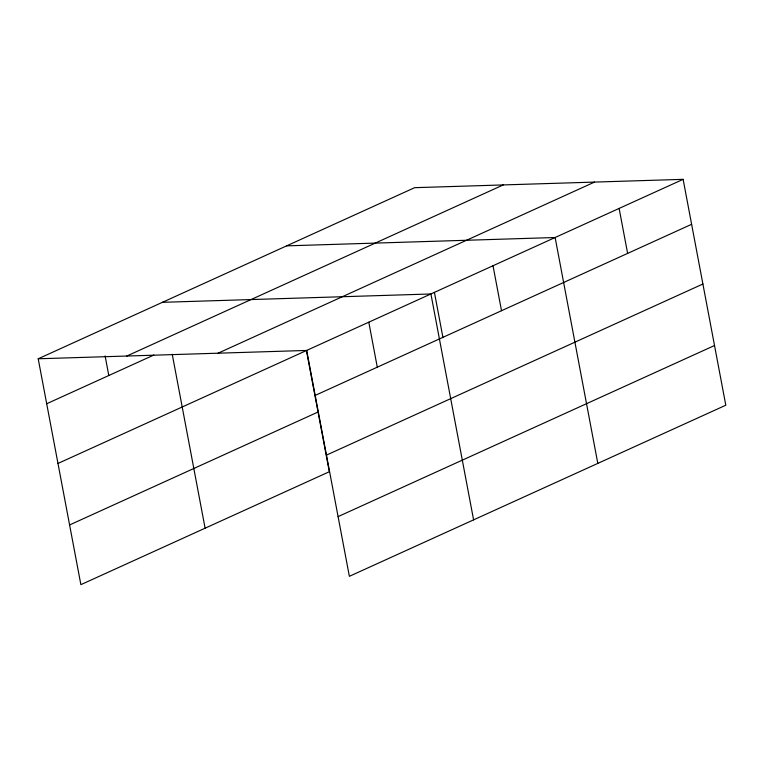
<?xml version="1.0" encoding="UTF-8"?>
<svg xmlns="http://www.w3.org/2000/svg" width="764" height="764" viewBox="0 0 764 764"><rect width="100%" height="100%" fill="white"/><g stroke="black" fill="none" stroke-linecap="round" stroke-linejoin="round"><path stroke-width="1.15" d="M38.2 358.784L414.632 187.677L683.121 179.339L725.8 405.216L349.368 576.323L306.689 350.447L38.2 358.784L80.879 584.661L329.322 471.732L306.421 350.523M126.805 356.034L503.237 184.926M46.699 403.745L153.784 355.069M218.084 353.197L594.516 182.09M57.978 463.452L683.121 179.339M315.188 395.408L691.621 224.31M69.6 524.954L318.044 412.025M326.467 455.115L702.899 284.007M338.089 516.617L714.521 345.519M286.643 245.855L555.132 237.518L597.811 463.395M162.426 302.315L430.915 293.978L473.594 519.854M619.126 208.429L627.626 253.4M493.019 265.748L501.518 310.719M434.41 292.345L442.958 337.602M368.802 322.217L377.292 367.178M172.244 354.305L205.105 528.191M105.107 355.919L108.803 375.516"/></g></svg>
